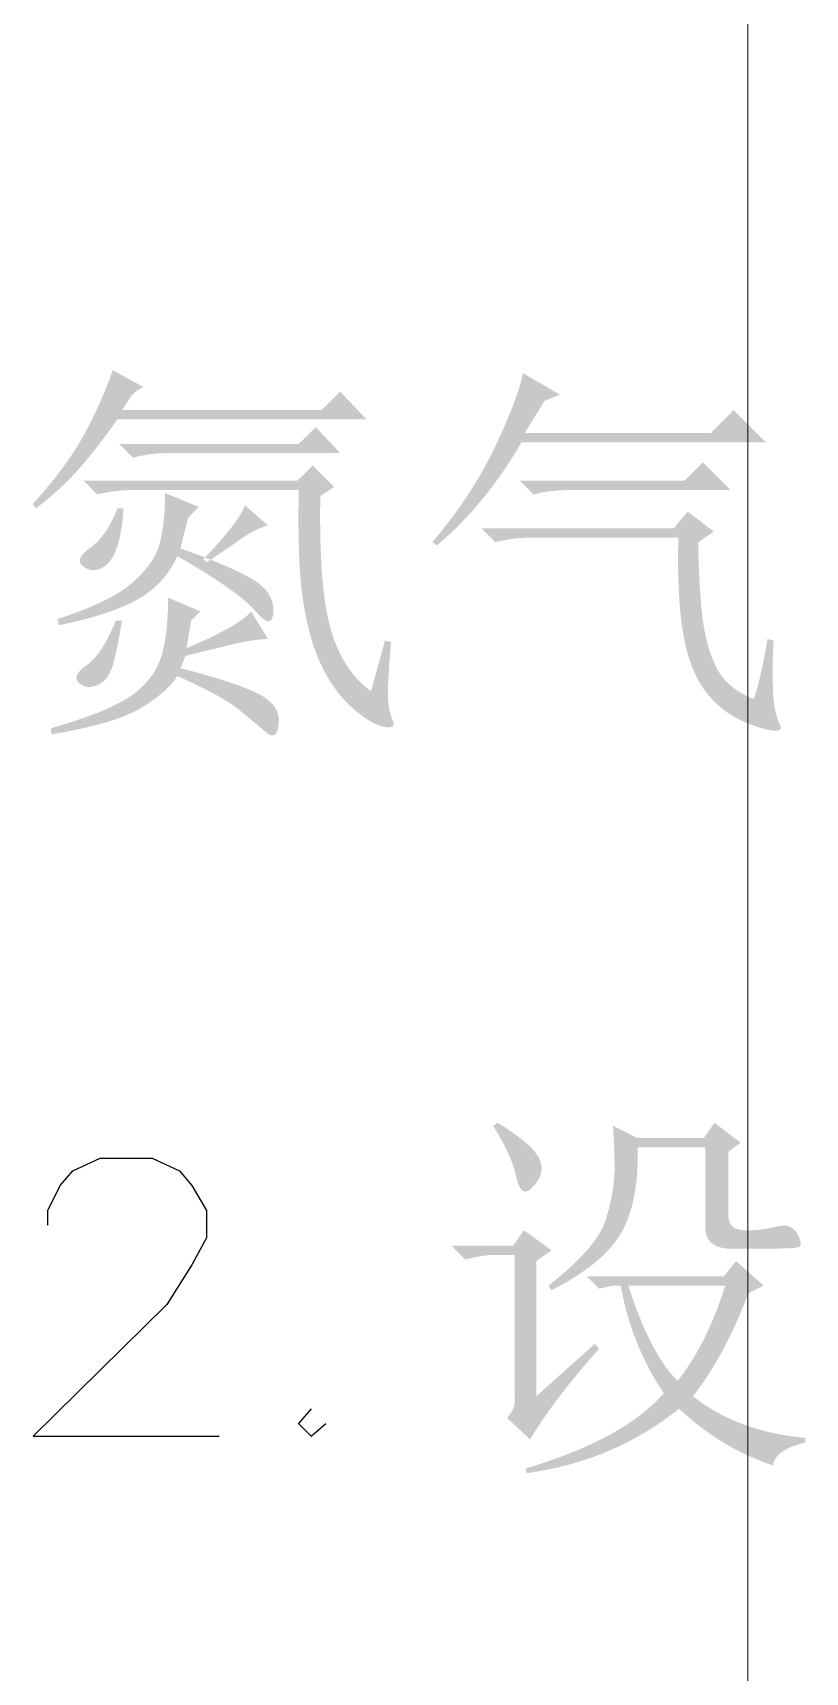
# Model space of a CAD drawing. Header units: millimetres. Extents: x 0 to 841, y 0 to 1189.
# Drawn here: x 406.01 to 421.66, y 144.68 to 177.9 of the extents above; entities that cross this region are included whole.
import ezdxf

# ---------------------------------------------------------------- set-up
doc = ezdxf.new("R2010")
doc.units = ezdxf.units.MM
doc.layers.add('C00-00-00', color=7, linetype='Continuous')
doc.layers.add('CBF-BF-BF', color=7, linetype='Continuous', true_color=0xbfbfbf)

msp = doc.modelspace()

# ---------------------------------------------------------------- hatches: boundary and pattern name
at = {"layer": 'C00-00-00'}
h = msp.add_hatch(color=256, dxfattribs=at)
edge = h.paths.add_edge_path(flags=0)
edge.add_spline(control_points=[(407.849615, 168.261218), (407.828669, 167.928835), (407.781816, 167.65874), (407.709055, 167.451483), (407.636295, 167.243674), (407.532666, 167.108627), (407.397619, 167.046339), (407.262571, 166.984052), (407.137996, 166.999486), (407.023895, 167.093193), (406.909793, 167.186348), (406.961607, 167.310923), (407.179888, 167.466917), (407.397619, 167.622359), (407.57952, 167.887494), (407.72504, 168.261218), (407.72504, 168.261218), (407.849615, 168.261218), (407.849615, 168.261218)], knot_values=[0, 0, 0, 0, 1, 1, 1, 2, 2, 2, 3, 3, 3, 4, 4, 4, 5, 5, 5, 6, 6, 6, 6], degree=3, periodic=1)
edge = h.paths.add_edge_path(flags=0)
edge.add_spline(control_points=[(407.818196, 165.987455), (407.755908, 165.592785), (407.693621, 165.291821), (407.631334, 165.084564), (407.569046, 164.876756), (407.465418, 164.741708), (407.319897, 164.679421), (407.174376, 164.617134), (407.049802, 164.632568), (406.946173, 164.726274), (406.842545, 164.81943), (406.894359, 164.938492), (407.102167, 165.084013), (407.309424, 165.229534), (407.506759, 165.530497), (407.693621, 165.987455), (407.693621, 165.987455), (407.818196, 165.987455), (407.818196, 165.987455)], knot_values=[0, 0, 0, 0, 1, 1, 1, 2, 2, 2, 3, 3, 3, 4, 4, 4, 5, 5, 5, 6, 6, 6, 6], degree=3, periodic=1)
edge = h.paths.add_edge_path(flags=0)
edge.add_spline(control_points=[(407.631334, 171.064148), (407.631334, 171.064148), (408.254207, 170.721292), (408.254207, 170.721292), (408.129632, 170.659004), (408.046399, 170.596717), (408.005058, 170.53443), (407.963165, 170.472142), (407.900878, 170.378987), (407.818196, 170.254412), (407.818196, 170.254412), (411.866872, 170.254412), (411.866872, 170.254412), (411.866872, 170.254412), (412.240596, 170.628136), (412.240596, 170.628136), (412.240596, 170.628136), (412.770314, 170.06755), (412.770314, 170.06755), (412.770314, 170.06755), (407.72504, 170.06755), (407.72504, 170.06755), (407.496286, 169.735168), (407.252098, 169.418219), (406.993026, 169.117255), (406.733404, 168.816292), (406.426928, 168.530762), (406.074151, 168.261218), (406.074151, 168.261218), (406.011863, 168.354373), (406.011863, 168.354373), (406.447875, 168.831726), (406.785218, 169.283722), (407.023895, 169.70926), (407.262571, 170.134799), (407.464867, 170.586244), (407.631334, 171.064148), (407.631334, 171.064148), (407.631334, 171.064148), (407.631334, 171.064148)], knot_values=[0, 0, 0, 0, 1, 1, 1, 2, 2, 2, 3, 3, 3, 4, 4, 4, 5, 5, 5, 6, 6, 6, 7, 7, 7, 8, 8, 8, 9, 9, 9, 10, 10, 10, 11, 11, 11, 12, 12, 12, 13, 13, 13, 13], degree=3, periodic=1)
edge = h.paths.add_edge_path(flags=0)
edge.add_spline(control_points=[(407.755908, 169.569252), (407.755908, 169.569252), (411.399993, 169.569252), (411.399993, 169.569252), (411.399993, 169.569252), (411.742297, 169.911556), (411.742297, 169.911556), (411.742297, 169.911556), (412.240596, 169.38239), (412.240596, 169.38239), (412.240596, 169.38239), (408.783925, 169.38239), (408.783925, 169.38239), (408.513829, 169.38239), (408.26468, 169.35097), (408.036477, 169.288683), (408.036477, 169.288683), (407.755908, 169.569252), (407.755908, 169.569252)], knot_values=[0, 0, 0, 0, 1, 1, 1, 2, 2, 2, 3, 3, 3, 4, 4, 4, 5, 5, 5, 6, 6, 6, 6], degree=3, periodic=1)
edge = h.paths.add_edge_path(flags=0)
edge.add_spline(control_points=[(413.144038, 165.582863), (413.144038, 165.582863), (413.268612, 165.551444), (413.268612, 165.551444), (413.22672, 165.074091), (413.206325, 164.726274), (413.206325, 164.507993), (413.206325, 164.290263), (413.237193, 164.113874), (413.29948, 163.978826), (413.361768, 163.843779), (413.29948, 163.796925), (413.112619, 163.838266), (412.925757, 163.880159), (412.708026, 164.015207), (412.458877, 164.24341), (412.209728, 164.472164), (412.00192, 164.767615), (411.836004, 165.130866), (411.669537, 165.494117), (411.550474, 165.935089), (411.477714, 166.454334), (411.404954, 166.973579), (411.379046, 167.700081), (411.399993, 168.634942), (411.399993, 168.634942), (408.067345, 168.634942), (408.067345, 168.634942), (407.79725, 168.634942), (407.5481, 168.603523), (407.319897, 168.541235), (407.319897, 168.541235), (407.03988, 168.821804), (407.03988, 168.821804), (407.03988, 168.821804), (411.368573, 168.821804), (411.368573, 168.821804), (411.368573, 168.821804), (411.68001, 169.13324), (411.68001, 169.13324), (411.68001, 169.13324), (412.116021, 168.697229), (412.116021, 168.697229), (412.116021, 168.697229), (411.836004, 168.510367), (411.836004, 168.510367), (411.815058, 167.305962), (411.882306, 166.418505), (412.0383, 165.847446), (412.193743, 165.276387), (412.468799, 164.845337), (412.863469, 164.554846), (412.863469, 164.554846), (413.144038, 165.582863), (413.144038, 165.582863)], knot_values=[0, 0, 0, 0, 1, 1, 1, 2, 2, 2, 3, 3, 3, 4, 4, 4, 5, 5, 5, 6, 6, 6, 7, 7, 7, 8, 8, 8, 9, 9, 9, 10, 10, 10, 11, 11, 11, 12, 12, 12, 13, 13, 13, 14, 14, 14, 15, 15, 15, 16, 16, 16, 17, 17, 17, 18, 18, 18, 18], degree=3, periodic=1)
edge = h.paths.add_edge_path(flags=0)
edge.add_spline(control_points=[(409.219936, 165.987455), (409.178044, 165.759252), (409.147176, 165.57239), (409.12623, 165.426869), (409.852731, 165.738306), (410.288743, 165.987455), (410.434263, 166.174317), (410.434263, 166.174317), (410.777119, 165.613731), (410.777119, 165.613731), (410.589706, 165.613731), (410.325123, 165.571839), (409.982818, 165.489156), (409.639962, 165.405923), (409.344511, 165.333162), (409.095362, 165.271426), (409.074415, 165.188193), (409.042996, 165.104959), (409.001655, 165.022277), (409.665869, 164.85581), (410.169129, 164.694855), (410.511985, 164.539412), (410.854841, 164.38397), (411.015796, 164.176161), (410.994849, 163.916539), (410.973903, 163.656917), (410.885709, 163.594629), (410.730266, 163.729677), (410.574272, 163.864725), (410.38741, 164.020168), (410.16968, 164.196556), (409.951399, 164.372945), (409.541295, 164.596187), (408.939368, 164.866283), (408.814793, 164.658475), (408.575566, 164.446257), (408.222788, 164.227976), (407.87001, 164.009694), (407.25761, 163.828345), (406.385587, 163.682824), (406.385587, 163.682824), (406.385587, 163.807398), (406.385587, 163.807398), (407.174376, 164.035602), (407.719528, 164.258844), (408.020492, 164.477125), (408.321455, 164.694855), (408.51879, 164.954477), (408.612497, 165.255441), (408.705652, 165.556404), (408.752506, 165.956587), (408.752506, 166.454885), (408.752506, 166.454885), (409.406798, 166.174317), (409.406798, 166.174317), (409.406798, 166.174317), (409.219936, 165.987455), (409.219936, 165.987455)], knot_values=[0, 0, 0, 0, 1, 1, 1, 2, 2, 2, 3, 3, 3, 4, 4, 4, 5, 5, 5, 6, 6, 6, 7, 7, 7, 8, 8, 8, 9, 9, 9, 10, 10, 10, 11, 11, 11, 12, 12, 12, 13, 13, 13, 14, 14, 14, 15, 15, 15, 16, 16, 16, 17, 17, 17, 18, 18, 18, 19, 19, 19, 19], degree=3, periodic=1)
edge = h.paths.add_edge_path(flags=0)
edge.add_spline(control_points=[(409.531373, 167.170914), (409.531373, 167.170914), (409.469086, 167.233201), (409.469086, 167.233201), (409.946438, 167.7315), (410.226455, 168.094751), (410.309689, 168.323505), (410.309689, 168.323505), (410.777119, 167.918362), (410.777119, 167.918362), (410.610652, 167.87647), (410.403395, 167.76788), (410.154246, 167.591491), (409.905097, 167.415102), (409.697289, 167.274543), (409.531373, 167.170914), (409.531373, 167.170914), (409.531373, 167.170914), (409.531373, 167.170914)], knot_values=[0, 0, 0, 0, 1, 1, 1, 2, 2, 2, 3, 3, 3, 4, 4, 4, 5, 5, 5, 6, 6, 6, 6], degree=3, periodic=1)
edge = h.paths.add_edge_path(flags=0)
edge.add_spline(control_points=[(409.157649, 168.074356), (409.136703, 167.991122), (409.084337, 167.783314), (409.001655, 167.451483), (409.645474, 167.222728), (410.122827, 167.020432), (410.434263, 166.844043), (410.7457, 166.667654), (410.896182, 166.444412), (410.885709, 166.174317), (410.875236, 165.904221), (410.755622, 165.904221), (410.527419, 166.174317), (410.299216, 166.444412), (409.769498, 166.818136), (408.939368, 167.295489), (408.772901, 166.921765), (408.508317, 166.630723), (408.145066, 166.423466), (407.781816, 166.215658), (407.247137, 166.039269), (406.541581, 165.894299), (406.541581, 165.894299), (406.510162, 166.018874), (406.510162, 166.018874), (407.215717, 166.247077), (407.719528, 166.490714), (408.020492, 166.750337), (408.321455, 167.009959), (408.508317, 167.274543), (408.581078, 167.544638), (408.653838, 167.814733), (408.690218, 168.157038), (408.690218, 168.572654), (408.690218, 168.572654), (409.375379, 168.292086), (409.375379, 168.292086), (409.375379, 168.292086), (409.157649, 168.074356), (409.157649, 168.074356)], knot_values=[0, 0, 0, 0, 1, 1, 1, 2, 2, 2, 3, 3, 3, 4, 4, 4, 5, 5, 5, 6, 6, 6, 7, 7, 7, 8, 8, 8, 9, 9, 9, 10, 10, 10, 11, 11, 11, 12, 12, 12, 13, 13, 13, 13], degree=3, periodic=1)
h = msp.add_hatch(color=256, dxfattribs=at)
edge = h.paths.add_edge_path(flags=0)
edge.add_spline(control_points=[(415.94377, 171.00186), (415.94377, 171.00186), (416.691218, 170.565849), (416.691218, 170.565849), (416.691218, 170.565849), (416.379782, 170.441274), (416.379782, 170.441274), (416.213315, 170.171179), (416.078818, 169.952898), (415.97519, 169.786982), (415.97519, 169.786982), (419.743297, 169.786982), (419.743297, 169.786982), (419.743297, 169.786982), (420.210728, 170.254412), (420.210728, 170.254412), (420.210728, 170.254412), (420.864469, 169.60012), (420.864469, 169.60012), (420.864469, 169.60012), (415.912902, 169.60012), (415.912902, 169.60012), (415.414604, 168.749043), (414.843545, 168.05341), (414.199725, 167.51377), (414.199725, 167.51377), (414.10657, 167.576057), (414.10657, 167.576057), (414.64621, 168.219325), (415.066787, 168.857633), (415.36775, 169.490979), (415.668714, 170.124325), (415.860537, 170.628136), (415.94377, 171.00186), (415.94377, 171.00186), (415.94377, 171.00186), (415.94377, 171.00186)], knot_values=[0, 0, 0, 0, 1, 1, 1, 2, 2, 2, 3, 3, 3, 4, 4, 4, 5, 5, 5, 6, 6, 6, 7, 7, 7, 8, 8, 8, 9, 9, 9, 10, 10, 10, 11, 11, 11, 12, 12, 12, 12], degree=3, periodic=1)
edge = h.paths.add_edge_path(flags=0)
edge.add_spline(control_points=[(415.881483, 168.821804), (415.881483, 168.821804), (419.214131, 168.821804), (419.214131, 168.821804), (419.214131, 168.821804), (419.587855, 169.195528), (419.587855, 169.195528), (419.587855, 169.195528), (420.148441, 168.634942), (420.148441, 168.634942), (420.148441, 168.634942), (416.971787, 168.634942), (416.971787, 168.634942), (416.618458, 168.634942), (416.348362, 168.603523), (416.162052, 168.541235), (416.162052, 168.541235), (415.881483, 168.821804), (415.881483, 168.821804)], knot_values=[0, 0, 0, 0, 1, 1, 1, 2, 2, 2, 3, 3, 3, 4, 4, 4, 5, 5, 5, 6, 6, 6, 6], degree=3, periodic=1)
edge = h.paths.add_edge_path(flags=0)
edge.add_spline(control_points=[(415.103167, 167.856075), (415.103167, 167.856075), (418.995849, 167.856075), (418.995849, 167.856075), (418.995849, 167.856075), (419.276418, 168.198931), (419.276418, 168.198931), (419.276418, 168.198931), (419.805585, 167.793787), (419.805585, 167.793787), (419.805585, 167.793787), (419.494148, 167.576057), (419.494148, 167.576057), (419.494148, 167.160441), (419.514543, 166.719469), (419.556435, 166.252038), (419.597777, 165.784608), (419.690932, 165.39545), (419.836453, 165.084013), (419.981974, 164.772576), (420.241596, 164.544373), (420.61532, 164.398852), (420.698002, 164.606661), (420.791709, 165.011804), (420.895888, 165.613731), (420.895888, 165.613731), (421.020463, 165.582863), (421.020463, 165.582863), (420.999517, 165.291821), (420.994005, 164.975424), (421.004478, 164.632568), (421.014951, 164.290263), (421.061804, 164.041114), (421.145038, 163.88512), (421.22772, 163.729677), (421.072277, 163.713692), (420.677607, 163.838266), (420.282937, 163.962841), (419.961579, 164.170649), (419.712429, 164.461691), (419.46328, 164.752181), (419.291852, 165.151812), (419.198145, 165.660584), (419.104439, 166.168805), (419.06861, 166.838531), (419.089556, 167.669213), (419.089556, 167.669213), (416.130632, 167.669213), (416.130632, 167.669213), (415.860537, 167.669213), (415.611388, 167.637793), (415.383184, 167.576057), (415.383184, 167.576057), (415.103167, 167.856075), (415.103167, 167.856075)], knot_values=[0, 0, 0, 0, 1, 1, 1, 2, 2, 2, 3, 3, 3, 4, 4, 4, 5, 5, 5, 6, 6, 6, 7, 7, 7, 8, 8, 8, 9, 9, 9, 10, 10, 10, 11, 11, 11, 12, 12, 12, 13, 13, 13, 14, 14, 14, 15, 15, 15, 16, 16, 16, 17, 17, 17, 18, 18, 18, 18], degree=3, periodic=1)
h = msp.add_hatch(color=256, dxfattribs=at)
edge = h.paths.add_edge_path(flags=0)
edge.add_spline(control_points=[(415.336917, 155.7497), (415.336917, 155.7497), (415.430072, 155.811987), (415.430072, 155.811987), (415.761904, 155.604179), (415.995619, 155.42779), (416.130667, 155.282269), (416.265715, 155.136749), (416.328002, 154.99674), (416.317529, 154.862243), (416.307056, 154.727196), (416.234295, 154.59766), (416.099799, 154.473085), (415.964751, 154.348511), (415.866083, 154.431193), (415.803796, 154.722235), (415.741509, 155.012725), (415.586066, 155.35503), (415.336917, 155.7497), (415.336917, 155.7497), (415.336917, 155.7497), (415.336917, 155.7497)], knot_values=[0, 0, 0, 0, 1, 1, 1, 2, 2, 2, 3, 3, 3, 4, 4, 4, 5, 5, 5, 6, 6, 6, 7, 7, 7, 7], degree=3, periodic=1)
edge = h.paths.add_edge_path(flags=0)
edge.add_spline(control_points=[(416.208939, 150.268415), (416.208939, 150.268415), (417.392399, 151.3273), (417.392399, 151.3273), (417.392399, 151.3273), (417.485554, 151.234144), (417.485554, 151.234144), (417.153171, 150.86042), (416.878115, 150.528038), (416.660385, 150.237547), (416.442103, 149.946506), (416.250281, 149.666488), (416.084365, 149.396393), (416.084365, 149.396393), (415.616934, 149.832404), (415.616934, 149.832404), (415.741509, 149.956979), (415.793323, 150.101948), (415.772928, 150.268415), (415.772928, 150.268415), (415.772928, 153.133632), (415.772928, 153.133632), (415.772928, 153.133632), (415.367785, 153.133632), (415.367785, 153.133632), (415.201318, 153.133632), (415.004534, 153.102213), (414.776331, 153.040477), (414.776331, 153.040477), (414.495762, 153.320494), (414.495762, 153.320494), (414.495762, 153.320494), (415.741509, 153.320494), (415.741509, 153.320494), (415.741509, 153.320494), (415.95979, 153.631931), (415.95979, 153.631931), (415.95979, 153.631931), (416.520376, 153.227339), (416.520376, 153.227339), (416.520376, 153.227339), (416.208939, 153.009058), (416.208939, 153.009058), (416.208939, 153.009058), (416.208939, 150.268415), (416.208939, 150.268415)], knot_values=[0, 0, 0, 0, 1, 1, 1, 2, 2, 2, 3, 3, 3, 4, 4, 4, 5, 5, 5, 6, 6, 6, 7, 7, 7, 8, 8, 8, 9, 9, 9, 10, 10, 10, 11, 11, 11, 12, 12, 12, 13, 13, 13, 14, 14, 14, 15, 15, 15, 15], degree=3, periodic=1)
edge = h.paths.add_edge_path(flags=0)
edge.add_spline(control_points=[(418.077559, 152.510759), (418.36805, 151.596844), (418.700432, 150.953576), (419.074156, 150.579852), (419.468275, 151.07815), (419.790185, 151.721419), (420.039334, 152.510759), (420.039334, 152.510759), (418.077559, 152.510759), (418.077559, 152.510759)], knot_values=[0, 0, 0, 0, 1, 1, 1, 2, 2, 2, 3, 3, 3, 3], degree=3, periodic=1)
edge = h.paths.add_edge_path(flags=0)
edge.add_spline(control_points=[(417.236405, 152.697621), (417.236405, 152.697621), (420.008466, 152.697621), (420.008466, 152.697621), (420.008466, 152.697621), (420.257616, 153.009058), (420.257616, 153.009058), (420.257616, 153.009058), (420.818202, 152.510759), (420.818202, 152.510759), (420.818202, 152.510759), (420.506765, 152.355316), (420.506765, 152.355316), (420.194777, 151.524635), (419.821053, 150.829001), (419.385593, 150.268415), (419.98752, 149.791063), (420.74489, 149.510494), (421.658805, 149.427261), (421.658805, 149.427261), (421.658805, 149.334105), (421.658805, 149.334105), (421.243188, 149.230477), (421.025458, 149.074483), (421.005063, 148.866675), (420.278011, 149.115824), (419.644664, 149.500021), (419.105024, 150.019266), (418.233002, 149.31371), (417.204985, 148.877699), (416.022077, 148.711232), (416.022077, 148.711232), (415.990658, 148.804387), (415.990658, 148.804387), (417.319087, 149.199058), (418.253397, 149.707829), (418.793588, 150.330703), (418.357577, 150.974522), (418.067086, 151.701024), (417.921565, 152.510759), (417.921565, 152.510759), (417.766123, 152.510759), (417.766123, 152.510759), (417.766123, 152.510759), (417.485554, 152.448472), (417.485554, 152.448472), (417.485554, 152.448472), (417.236405, 152.697621), (417.236405, 152.697621)], knot_values=[0, 0, 0, 0, 1, 1, 1, 2, 2, 2, 3, 3, 3, 4, 4, 4, 5, 5, 5, 6, 6, 6, 7, 7, 7, 8, 8, 8, 9, 9, 9, 10, 10, 10, 11, 11, 11, 12, 12, 12, 13, 13, 13, 14, 14, 14, 15, 15, 15, 16, 16, 16, 16], degree=3, periodic=1)
edge = h.paths.add_edge_path(flags=0)
edge.add_spline(control_points=[(420.101622, 153.943368), (420.101622, 153.735559), (420.215723, 153.631931), (420.443926, 153.631931), (420.672129, 153.631931), (420.88545, 153.657838), (421.082785, 153.709652), (421.28012, 153.761466), (421.420129, 153.709652), (421.503362, 153.55421), (421.586044, 153.398216), (421.591557, 153.310021), (421.518796, 153.289075), (421.446036, 153.268129), (421.160506, 153.258207), (420.662208, 153.258207), (420.662208, 153.258207), (420.163909, 153.258207), (420.163909, 153.258207), (419.790185, 153.258207), (419.613796, 153.424123), (419.634742, 153.756506), (419.634742, 153.756506), (419.634742, 155.313689), (419.634742, 155.313689), (419.634742, 155.313689), (418.264421, 155.313689), (418.264421, 155.313689), (418.284816, 154.607582), (418.180636, 154.042035), (417.952433, 153.616497), (417.72423, 153.190959), (417.246878, 152.791328), (416.520376, 152.417604), (416.520376, 152.417604), (416.458089, 152.510759), (416.458089, 152.510759), (417.122303, 153.030004), (417.511461, 153.481449), (417.625563, 153.865646), (417.739664, 154.249292), (417.796991, 154.586636), (417.796991, 154.877677), (417.796991, 155.168168), (417.786517, 155.458658), (417.766123, 155.7497), (417.766123, 155.7497), (418.264421, 155.500551), (418.264421, 155.500551), (418.264421, 155.500551), (419.603323, 155.500551), (419.603323, 155.500551), (419.603323, 155.500551), (419.821604, 155.811987), (419.821604, 155.811987), (419.821604, 155.811987), (420.350771, 155.407395), (420.350771, 155.407395), (420.350771, 155.407395), (420.101622, 155.220533), (420.101622, 155.220533), (420.101622, 155.220533), (420.101622, 153.943368), (420.101622, 153.943368)], knot_values=[0, 0, 0, 0, 1, 1, 1, 2, 2, 2, 3, 3, 3, 4, 4, 4, 5, 5, 5, 6, 6, 6, 7, 7, 7, 8, 8, 8, 9, 9, 9, 10, 10, 10, 11, 11, 11, 12, 12, 12, 13, 13, 13, 14, 14, 14, 15, 15, 15, 16, 16, 16, 17, 17, 17, 18, 18, 18, 19, 19, 19, 20, 20, 20, 21, 21, 21, 21], degree=3, periodic=1)

# ---------------------------------------------------------------- linework, layer by layer
at = {"layer": 'C00-00-00', "lineweight": 25}
for points in [[(406.315333, 153.737028), (406.315333, 154.033361), (406.569333, 154.541361), (406.823333, 154.837694), (407.373667, 155.091694), (408.432, 155.091694), (408.982333, 154.837694), (409.236333, 154.541361), (409.532667, 154.033361), (409.532667, 153.483028), (409.236333, 152.932694), (408.728333, 152.128361), (406.019, 149.461361), (409.786667, 149.461361)], [(411.649333, 150.011694), (411.395333, 149.715361), (411.649333, 149.461361), (411.945667, 149.715361)]]:
    msp.add_lwpolyline(points, dxfattribs=at)
at = {"layer": 'CBF-BF-BF', "lineweight": 9}
msp.add_lwpolyline([(420.500001, 0), (420.500001, 1189.000035)], dxfattribs=at)

doc.saveas('drawing.dxf')
